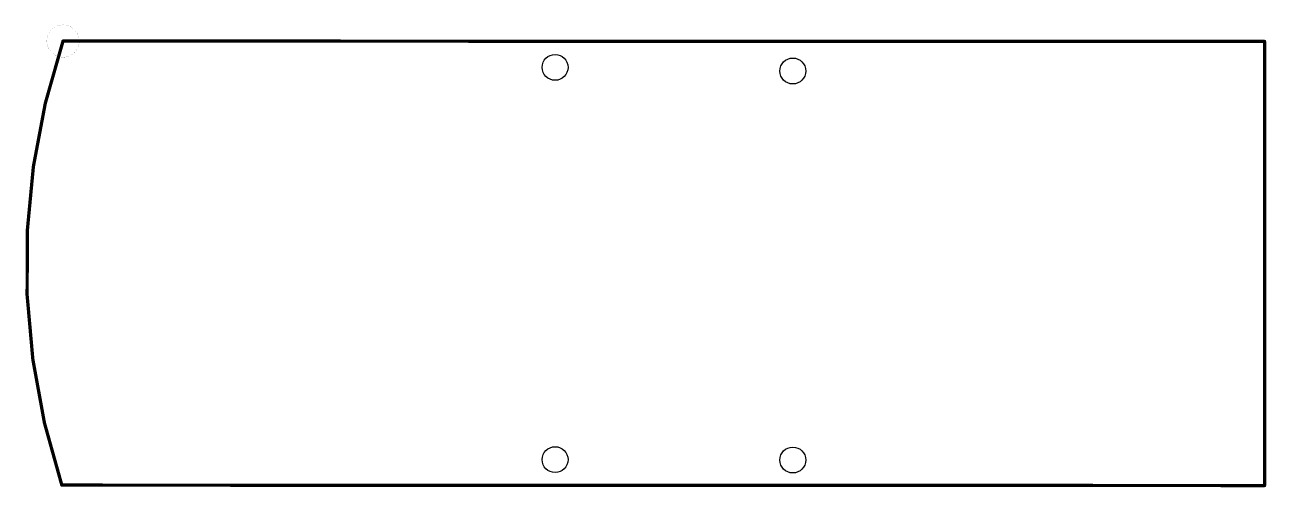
# Model space of a CAD drawing. Extents: x -84 to 69, y -27 to 30.
import ezdxf

# ---------------------------------------------------------------- set-up
doc = ezdxf.new("R2010")
doc.units = 0
doc.layers.add('113', color=12, linetype='CONTINUOUS')
doc.layers.add('20', color=53, linetype='CONTINUOUS')

msp = doc.modelspace()

# ---------------------------------------------------------------- linework, layer by layer
at = {"layer": '113'}
for points, const_width in [([(-79.1, 26.1, 1), (-79.1, 30.1, 1), (-79.1, 26.1)], 0.01), ([(-79.1, 26.1, 1), (-79.1, 30.1, 1), (-79.1, 26.1)], 0.01), ([(-79.1, 28.1025, 1), (-79.1, 28.0975)], 0.005), ([(69.2525, 28.05, 1), (69.2475, 28.05)], 0.005), ([(69.25, 28.0475, 1), (69.25, 28.0525)], 0.005), ([(-79.25, -26.7475, 1), (-79.25, -26.7525)], 0.005), ([(69.2475, -26.8, 1), (69.2525, -26.8)], 0.005), ([(69.25, -26.8025, 1), (69.25, -26.7975)], 0.005)]:
    msp.add_lwpolyline(points, format="xyb", dxfattribs=dict(at, const_width=const_width))
at = {"layer": '113', "const_width": 0.01}
for points in [[(69.25, 28.05), (-79.1, 28.1)], [(69.25, -26.8), (69.25, 28.05)], [(-79.25, -26.75), (69.25, -26.8)]]:
    msp.add_lwpolyline(points, dxfattribs=at)
at = {"layer": '20'}
for points, const_width in [([(-79.1, 28.1, 0.1619), (-79.25, -26.75)], 0.4064), ([(-79.1, 28.2016, 1), (-79.1, 27.9984)], 0.2032), ([(-79.0037, 28.0677, 1), (-79.1963, 28.1323)], 0.2032), ([(69.3516, 28.05, 1), (69.1484, 28.05)], 0.2032), ([(69.25, 27.9484, 1), (69.25, 28.1516)], 0.2032), ([(-79.25, -26.6484, 1), (-79.25, -26.8516)], 0.2032), ([(-79.3465, -26.7818, 1), (-79.1535, -26.7182)], 0.2032), ([(69.1484, -26.8, 1), (69.3516, -26.8)], 0.2032), ([(69.25, -26.9016, 1), (69.25, -26.6984)], 0.2032)]:
    msp.add_lwpolyline(points, format="xyb", dxfattribs=dict(at, const_width=const_width))
at = {"layer": '20', "const_width": 0.4064}
for points in [[(69.25, 28.05), (-79.1, 28.1)], [(69.25, -26.8), (69.25, 28.05)], [(-79.25, -26.75), (69.25, -26.8)]]:
    msp.add_lwpolyline(points, dxfattribs=at)
at = {"layer": '20'}
for centre in [(-18.35, 24.85), (11, 24.4), (-18.35, -23.6), (11, -23.65)]:
    msp.add_circle(centre, 1.6, dxfattribs=at)

doc.saveas('drawing.dxf')
